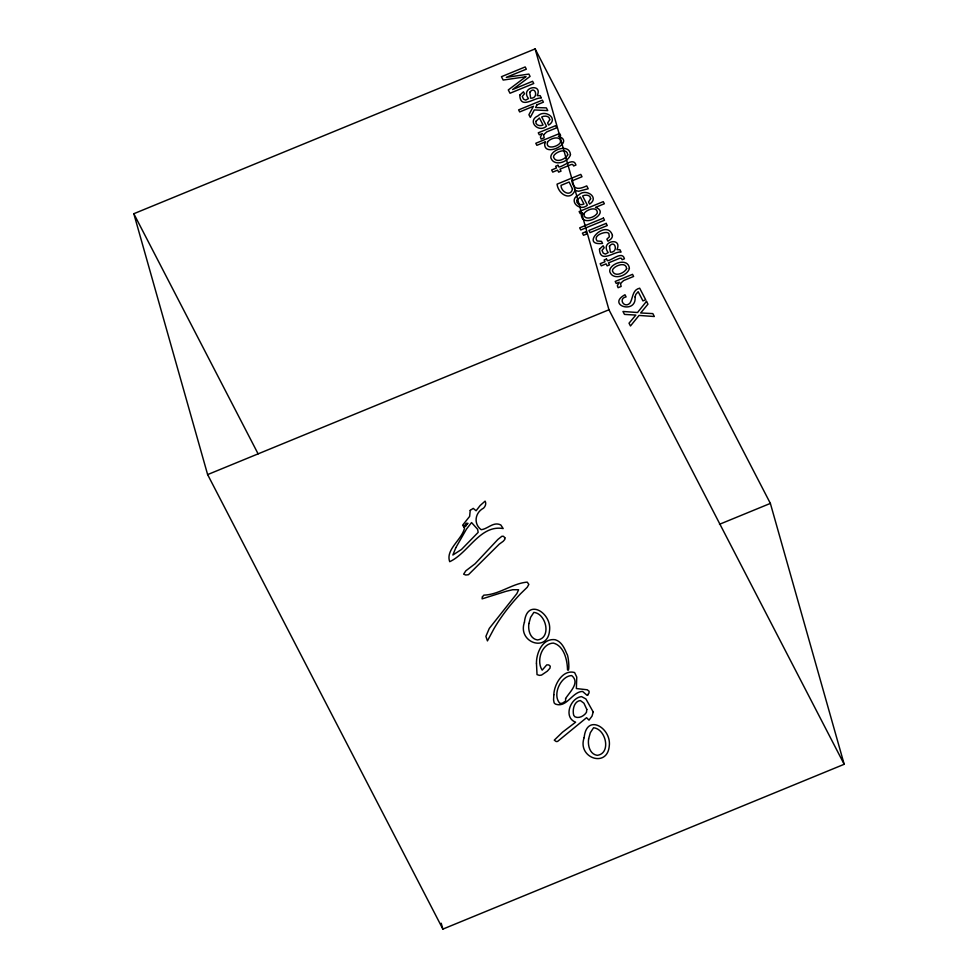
<?xml version="1.0" encoding="UTF-8"?>
<svg xmlns="http://www.w3.org/2000/svg" width="978" height="978" viewBox="0 0 978 978"><rect width="100%" height="100%" fill="white"/><g stroke="black" fill="none" stroke-linecap="round" stroke-linejoin="round"><path stroke-width="1.47" d="M133.815 213.717L535.125 48.9L770.371 503.401L844.185 764.283L442.875 929.1L207.629 474.599L133.815 213.717L258.106 453.865M207.629 474.599L608.952 309.769L535.125 48.9M719.49 524.294L770.371 503.401M588.059 694.881L588.267 694.796M608.952 309.769L844.185 764.283M441.212 923.232L442.875 929.1M565.602 698.549L565.59 701.104L562.191 703.316L559.856 703.304C551.873 694.832 560.92 675.81 571.714 675.578C580.431 682.754 569.514 692.118 565.602 698.549M536.457 663.231L537.032 674.624L539.428 675.37L541.555 675.077L547.338 671.14L549.954 668.218L550.272 666.189L548.805 664.942L546.751 664.869L542.179 670.138C536.225 661.299 541.396 643.585 553.328 643.084C564.11 645.761 567.374 660.394 567.509 669.796C569.978 673.475 568.585 655.028 566.763 653.732C564.489 648.145 561.482 641.556 555.211 639.722C542.656 637.974 536.347 652.766 536.457 663.231M593.206 711.972L592.02 716.14L589.013 720.138L586.555 717.705L557.594 741.422L556.201 741.556L554.281 740.15L562.558 732.155L575.639 722.18C563.059 717.583 570.272 697.791 581.568 696.617L585.895 698.94L593.206 711.972M528.89 623.548C527.924 629.942 530.003 638.793 537.46 639.954C551.702 638.194 546.372 613.609 533.854 612.387L530.577 617.387L528.89 623.548M588.609 738.94C587.644 745.322 589.722 754.172 597.179 755.334C611.421 753.586 606.091 728.989 593.573 727.766L590.296 732.766L588.609 738.94M529.77 92.274L530.687 98.216C539.294 98.509 535.1 84.841 529.77 92.274M609.465 246.273L610.394 252.214C619.001 252.507 614.795 238.84 609.465 246.273M504.892 537.839L504.831 539.404L503.23 541.274L499.232 544.171L468.462 574.697L465.76 575.027L463.645 574.172L465.797 570.846L475.137 563.719L497.936 539.404L501.922 536.25L503.487 536.299L504.892 537.839M524.44 622.252C517.203 642.46 547.594 653.011 549.526 630.712C552.044 612.803 526.812 597.313 524.44 622.252M584.159 737.632C576.922 757.852 607.314 768.402 609.245 746.104C611.763 728.182 586.531 712.705 584.159 737.632M553.829 694.808L553.56 699.893L554.159 702.925L555.382 704.062C566.812 708.316 572.13 691.69 582.582 691.434L587.093 695.346L589 693.06L589.111 691.263L587.265 689.783L576.36 688.549L576.763 677.082L574.599 672.546C562.766 669.086 554.037 684.588 553.829 694.808M612.411 235.258L612.362 236.309A6.455 4.829 -15.8 0 1 610.59 239.341L607.937 241.187L606.873 239.133L609.343 236.823L608.842 233.522A3.875 2.897 -15.8 0 0 606.287 232.495C602.338 232.422 592.986 236.004 597.155 241.016L601.507 241.334L602.57 243.388C578.89 246.26 606.825 217.911 612.411 235.258M519.783 95.123C520.21 110.257 535.174 96.81 541.396 98.081L540.174 95.673L537.252 95.648C543.132 82.47 519.697 87.201 528.499 98.57L525.699 100.111L523.536 99.157L522.289 96.419L524.477 93.766L523.462 91.785L519.783 95.123M572.485 189.011C570.907 197.03 560.981 192.226 561.03 185.368L569.147 182.03L572.485 189.011M599.49 249.121C599.917 264.256 614.881 250.808 621.091 252.079L619.881 249.671L616.959 249.647C622.839 236.468 599.392 241.199 608.206 252.568L605.406 254.109L603.243 253.155L601.996 250.417L604.184 247.764L603.157 245.784L599.49 249.121M581.384 214.805C581.751 229.341 611.433 212.727 595.516 207.385L604.355 203.754L603.255 201.639L579.135 211.554L580.198 213.607L582.497 212.666L581.384 214.805M470.222 510.382L469.636 516.408L462.618 525.21L464.55 527.949C462.081 539.697 445.271 549.477 449.709 561.69C468.511 552.961 480.002 524.563 503.169 528.548L500.797 524.966C493.462 521.25 487.961 528.976 481.176 529.697C473.364 523.902 474.88 512.655 483.584 508.132A8.704 6.504 -15.8 0 0 485.112 501.127L480.1 505.553L476.103 510.76L473.23 508.377L470.222 510.382M583.817 214.023C583.964 221.224 595.052 217.434 597.289 213.094C597.876 205.576 585.773 209.524 583.817 214.023M586.812 709.441L586.445 712.351C584.196 715.896 579.013 718.867 574.917 716.801L573.731 715.334C572.252 710.162 573.927 701.177 580.37 700.554L583.927 703.194L586.812 709.441M482.411 596.824L482.093 598.866L506.249 591.262L512.729 589.722L518.609 589.746L516.873 593.609L489.293 628.414L485.895 636.385L487.435 640.896L494.086 628.487A208.277 155.746 -15.8 0 1 520.638 593.67L527.191 587.313L528.829 584.428L527.252 582.118C512.166 583.401 499.477 594.624 483.865 595.137L482.411 596.824M549.746 119.756L547.607 123.008L548.682 125.086C559.074 118.521 544.856 108.888 537.998 115.869C526.665 120.759 538.328 133.411 546.482 126.211L541.702 116.969C544.477 115.477 549.685 115.661 549.746 119.756M590.639 198.766L588.499 202.006L589.575 204.096C599.966 197.519 585.736 187.886 578.89 194.867C567.558 199.756 579.221 212.409 587.375 205.209L582.595 195.979C585.37 194.488 590.578 194.659 590.639 198.766M635.089 296.945C636.654 314.977 606.164 305.063 624.979 294.745L626.091 296.896C617.851 298.486 624.208 308.779 629.856 303.229C633.231 298.217 632.032 289.928 639.685 288.192L645.676 299.757L642.925 300.894L638.169 291.688L635.81 294.451L635.089 296.945M535.932 121.321C534.942 125.27 540.259 126.602 543.047 124.976L539.428 117.983L535.932 121.321M543.548 134.83L544.208 137.8L541.14 139.059L540.406 137.091L542.313 133.583L539.318 134.817L538.279 132.8L555.577 125.697L556.678 127.812L546.726 131.896L543.548 134.83M576.824 200.331C575.822 204.268 581.152 205.612 583.939 203.986L580.309 196.981L576.824 200.331M620.48 283.473L621.152 286.444L618.084 287.703L617.338 285.735L619.245 282.226L616.25 283.461L615.211 281.444L632.521 274.341L633.61 276.456L623.658 280.539L620.48 283.473M570.467 154.585C568.634 162.116 554.208 166.92 550.956 158.094A7.763 5.807 -15.8 0 1 551.812 154.059C555.7 148.118 569.587 144.83 570.467 154.585M629.38 268.412C627.546 275.93 613.12 280.747 609.869 271.921A7.763 5.807 -15.8 0 1 610.724 267.886C614.612 261.945 628.499 258.657 629.38 268.412M544.783 143.008C542.778 159.108 576.189 141.724 558.414 136.358L560.626 135.441L559.624 133.497L535.797 143.277L536.873 145.331L545.479 141.798L544.783 143.008M574.954 190.453C570.125 201.774 558.145 193.742 557.057 184.157L580.798 174.402L582.008 176.749L571.824 180.93C573.67 190.722 579.881 189.023 586.739 185.893L588.218 188.754L578.646 191.272L574.954 190.453M547.497 142.14C545.333 150.086 558.23 146.945 560.48 142.348C561.47 135.05 550.003 138.045 547.497 142.14M567.729 154.83C565.626 159.194 556.03 163.558 553.634 157.397A4.303 3.215 -15.8 0 1 554.55 154.695C557.46 151.297 567.277 147.898 567.729 154.83M626.641 268.657C624.539 273.009 614.942 277.373 612.546 271.224A4.303 3.215 -15.8 0 1 613.463 268.522C616.372 265.124 626.189 261.725 626.641 268.657M455.821 547.68L452.875 555.015L461.445 549.502L478.169 532.362L477.606 529.281L471.555 522.57L466.433 529.147L455.821 547.68M466.323 523.413L465.956 524.184L466.824 524.391L468.01 523.34L466.323 523.413M536.922 104.842L535.602 107.543L546.36 107.886L547.766 110.587L534.306 109.939L530.32 117.421L528.915 114.719L533.462 106.272L519.673 111.932L518.621 109.891L542.362 100.147L543.413 102.177L536.922 104.842M466.738 524.55L465.675 526.311L463.853 526.934L464.257 525.394L466.738 524.55M646.495 301.334L637.522 312.52L622.962 311.469L624.477 314.403L635.834 315.087L629.025 323.192L630.468 325.98L639.025 315.429L654.343 316.517L652.839 313.608L640.676 312.96L647.949 304.158L646.495 301.334M525.809 76.773L508.291 89.939L510.015 93.252L533.744 83.509L532.594 81.284L512.606 89.56L530.076 76.406L528.878 74.084L506.286 77.348L526.335 69.181L525.174 66.944L501.445 76.7L503.181 80.049L525.809 76.773M557.986 165.306L555.602 166.284L556.494 167.984L551.653 169.976L552.766 172.116L557.594 170.123L558.634 172.14L561.017 171.162L559.966 169.157L571.262 164.512L572.705 164.463L573.646 165.979L575.944 165.037C573.756 156.724 563.194 166.835 558.866 167.006L557.986 165.306M603.414 218.094L579.673 227.85L580.773 229.964L604.502 220.221L603.414 218.094M585.712 231.786L582.411 233.143L583.524 235.295L586.824 233.938L585.712 231.786M606.152 223.387L588.927 230.466L590.04 232.617L607.265 225.539L606.152 223.387M606.494 259.036L604.123 260.014L605.003 261.725L600.174 263.705L601.274 265.845L606.115 263.864L607.155 265.869L609.526 264.891L608.487 262.886L619.783 258.241L621.226 258.192L622.167 259.708L624.453 258.767C622.265 250.454 611.702 260.576 607.375 260.747L606.494 259.036"/></g></svg>
